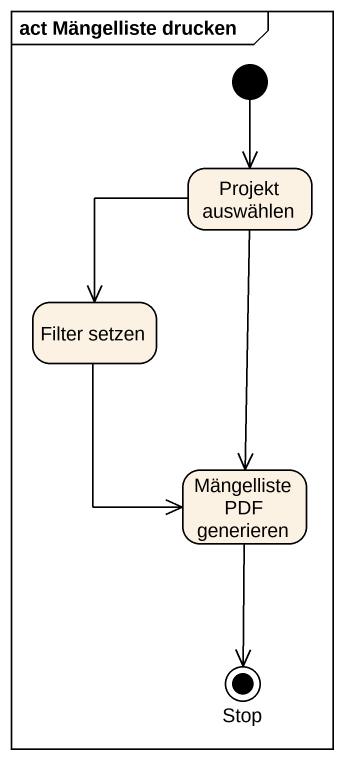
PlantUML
@startuml
mainframe act Mängelliste drucken
hide empty description
state "Projekt auswählen" as Projekt_auswählen
state "Filter setzen" as Filter_setzen
state "Mängelliste PDF generieren" as Mängelliste_PDF_generieren
state "Stop" as Stop_ <<end>>
[*] --> Projekt_auswählen
Projekt_auswählen --> Filter_setzen
Projekt_auswählen --> Mängelliste_PDF_generieren
Filter_setzen --> Mängelliste_PDF_generieren
Mängelliste_PDF_generieren --> Stop_
@enduml
